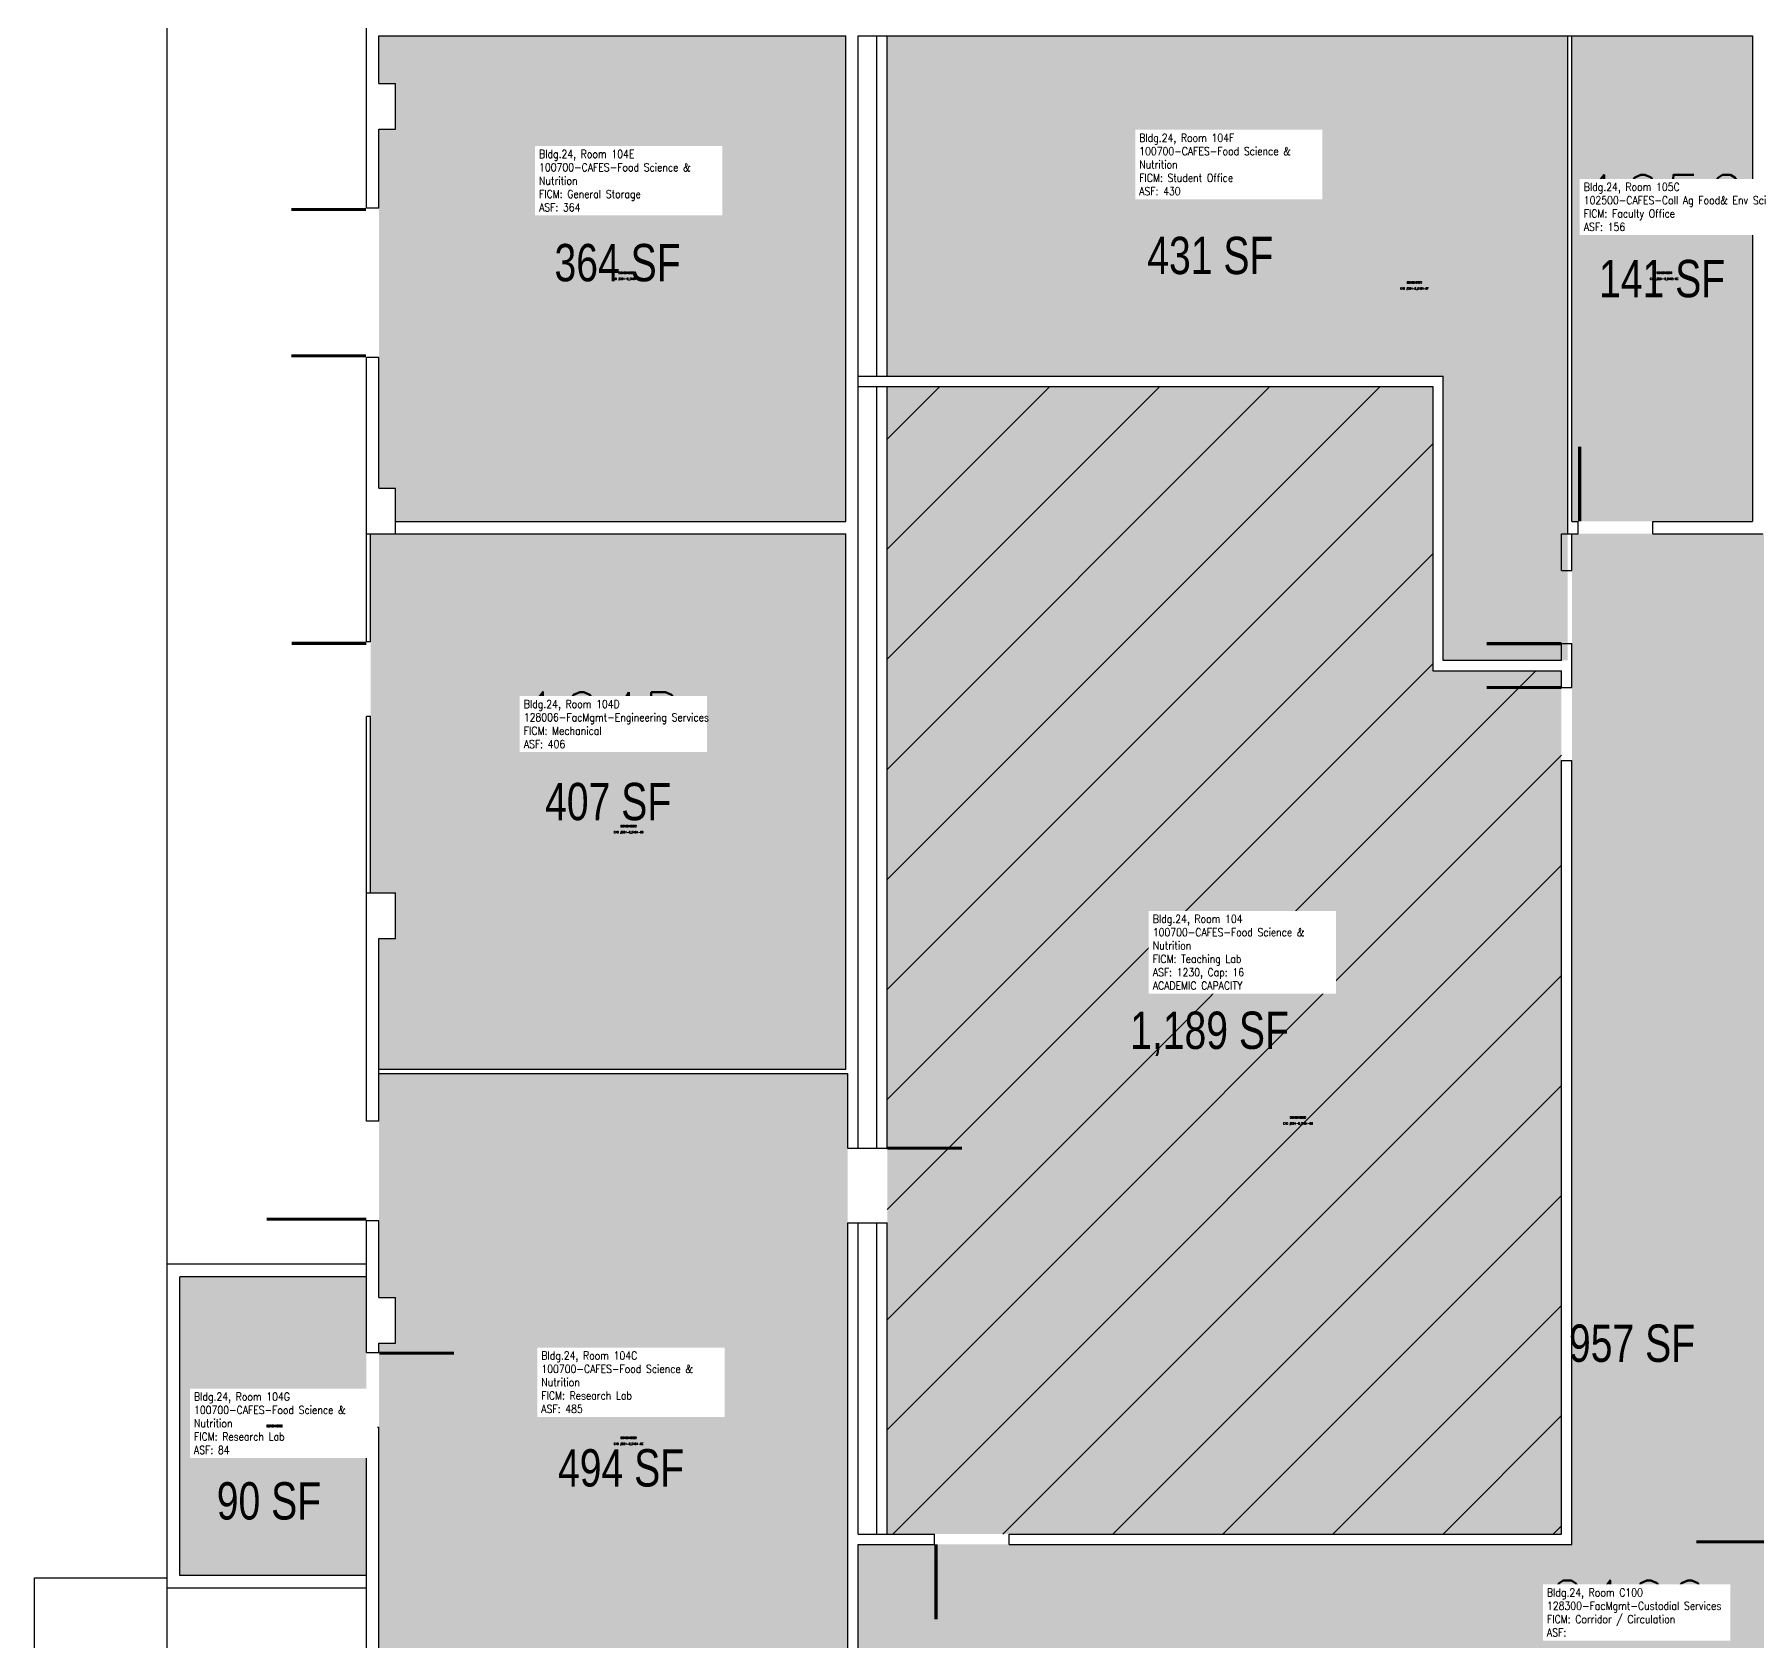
# Model space of a CAD drawing. Header units: inches. Extents: x -381 to 1674, y -222 to 2940.
# Drawn here: x -64 to 766, y 722 to 1497 of the extents above; entities that cross this region are included whole.
import ezdxf
from ezdxf.enums import TextEntityAlignment as Align

# ---------------------------------------------------------------- set-up
doc = ezdxf.new("R2010")
doc.units = ezdxf.units.IN
doc.header["$LTSCALE"] = 10
doc.header["$MEASUREMENT"] = 0
for name, color, linetype in [('A-DOOR', 2, 'CONTINUOUS'), ('A-IDEN-CNUM', 7, 'CONTINUOUS'), ('A-IDEN-RNUM', 7, 'CONTINUOUS'), ('A-IDEN-SNUM', 4, 'CONTINUOUS'), ('A-IDEN-VNUM', 4, 'CONTINUOUS'), ('A-SITE', 3, 'CONTINUOUS'), ('A-WALL', 5, 'CONTINUOUS'), ('AREA-TEXT', 3, 'CONTINUOUS'), ('Rooms-Capacity', 4, 'CONTINUOUS'), ('Rooms-Category-Color', 7, 'CONTINUOUS'), ('Rooms-College-Color', 7, 'CONTINUOUS'), ('Rooms-Department-Color', 7, 'CONTINUOUS'), ('Rooms-Division-Color', 7, 'CONTINUOUS'), ('Rooms-Information', 7, 'CONTINUOUS')]:
    doc.layers.add(name, color=color, linetype=linetype)
doc.styles.add('AREA', font='arial.ttf', dxfattribs={"width": 0.75, "height": 18})
doc.styles.add('ROOMSNUMBER', font='txt.shx', dxfattribs={"height": 0.03})
doc.styles.add('ROOMVNUMBER', font='simplex.shx', dxfattribs={"width": 0.85})

msp = doc.modelspace()

# ---------------------------------------------------------------- hatches: boundary and pattern name
at = {"layer": 'Rooms-Capacity'}
h = msp.add_hatch(dxfattribs=at)
h.set_pattern_fill('ANSI31', color=256, scale=300, style=0)
h.paths.add_polyline_path([(672, 1190), (610, 1190), (610, 1327), (347, 1327), (347, 960), (347, 774), (672, 774)])
at = {"layer": 'Rooms-Category-Color', "true_color": 0xe3c5e1}
msp.add_hatch(color=254, dxfattribs=at).paths.add_polyline_path([(327, 1496), (102, 1496), (102, 1473), (110, 1473), (110, 1451), (102, 1451), (102, 1413), (102, 1341), (102, 1278), (110, 1278), (110, 1262), (327, 1262)])
at = {"layer": 'Rooms-Category-Color', "true_color": 0xfa9ba3}
for points in [[(675, 1496), (347, 1496), (347, 1332), (615, 1332), (615, 1195), (675, 1195), (675, 1238.35), (675, 1332)], [(764, 1496), (677, 1496), (677, 1262), (680, 1262), (716, 1262), (764, 1262)]]:
    msp.add_hatch(color=241, dxfattribs=at).paths.add_polyline_path(points)
at = {"layer": 'Rooms-Category-Color', "true_color": 0xe3f498}
for points in [[(672, 1190), (610, 1190), (610, 1327), (347, 1327), (347, 960), (347, 774), (672, 774)], [(110, 696), (102, 696), (102, 866), (110, 866), (110, 888), (102, 888), (102, 925), (102, 973), (102, 996), (328, 996), (328, 924), (328, 802), (328, 680), (110, 680)], [(96, 754), (93, 754), (57, 754), (6, 754), (6, 898), (96, 898)]]:
    msp.add_hatch(color=61, dxfattribs=at).paths.add_polyline_path(points)
at = {"layer": 'Rooms-Category-Color', "true_color": 0xadadad}
for points in [[(532, 685), (679, 685), (714.25, 685), (769, 685), (773, 685), (773, 687), (773, 771), (773, 773), (772, 773), (772, 1168), (990.5, 1168), (1073, 1168), (1079, 1168), (1079, 1256), (1053, 1256), (1053, 1300), (1049, 1300), (971, 1300), (967, 1300), (967, 1256), (958, 1256), (922, 1256), (783, 1256), (779, 1256), (779, 1254), (773, 1254), (773, 1256), (769, 1256), (716, 1256), (680, 1256), (677, 1256), (677, 1238.35), (677, 1203.1), (677, 1122.25), (677, 1087), (677, 1070), (677, 1034.75), (677, 769), (333, 769), (333, 684), (341, 684), (383, 684), (438, 684), (438, 446), (438, 432), (528, 432), (528, 440), (530, 440), (530, 446), (532, 446)], [(110, 1083), (98, 1083), (98, 1168), (98, 1204), (98, 1256), (110, 1256), (327, 1256), (327, 1250), (327, 1202), (327, 998), (102, 998), (102, 1061), (110, 1061)]]:
    msp.add_hatch(color=253, dxfattribs=at).paths.add_polyline_path(points)
at = {"layer": 'Rooms-College-Color', "true_color": 0xe3c5e1}
for points in [[(327, 1496), (102, 1496), (102, 1473), (110, 1473), (110, 1451), (102, 1451), (102, 1413), (102, 1341), (102, 1278), (110, 1278), (110, 1262), (327, 1262)], [(675, 1496), (347, 1496), (347, 1332), (615, 1332), (615, 1195), (675, 1195), (675, 1238.35), (675, 1332)], [(764, 1496), (677, 1496), (677, 1262), (680, 1262), (716, 1262), (764, 1262)], [(672, 1190), (610, 1190), (610, 1327), (347, 1327), (347, 960), (347, 774), (672, 774)], [(110, 1083), (98, 1083), (98, 1168), (98, 1204), (98, 1256), (110, 1256), (327, 1256), (327, 1250), (327, 1202), (327, 998), (102, 998), (102, 1061), (110, 1061)], [(110, 696), (102, 696), (102, 866), (110, 866), (110, 888), (102, 888), (102, 925), (102, 973), (102, 996), (328, 996), (328, 924), (328, 802), (328, 680), (110, 680)], [(96, 754), (93, 754), (57, 754), (6, 754), (6, 898), (96, 898)]]:
    msp.add_hatch(color=254, dxfattribs=at).paths.add_polyline_path(points)
at = {"layer": 'Rooms-College-Color', "true_color": 0xadadad}
msp.add_hatch(color=253, dxfattribs=at).paths.add_polyline_path([(532, 685), (679, 685), (714.25, 685), (769, 685), (773, 685), (773, 687), (773, 771), (773, 773), (772, 773), (772, 1168), (990.5, 1168), (1073, 1168), (1079, 1168), (1079, 1256), (1053, 1256), (1053, 1300), (1049, 1300), (971, 1300), (967, 1300), (967, 1256), (958, 1256), (922, 1256), (783, 1256), (779, 1256), (779, 1254), (773, 1254), (773, 1256), (769, 1256), (716, 1256), (680, 1256), (677, 1256), (677, 1238.35), (677, 1203.1), (677, 1122.25), (677, 1087), (677, 1070), (677, 1034.75), (677, 769), (333, 769), (333, 684), (341, 684), (383, 684), (438, 684), (438, 446), (438, 432), (528, 432), (528, 440), (530, 440), (530, 446), (532, 446)])
at = {"layer": 'Rooms-Department-Color', "true_color": 0xe3c5e1}
for points in [[(327, 1496), (102, 1496), (102, 1473), (110, 1473), (110, 1451), (102, 1451), (102, 1413), (102, 1341), (102, 1278), (110, 1278), (110, 1262), (327, 1262)], [(675, 1496), (347, 1496), (347, 1332), (615, 1332), (615, 1195), (675, 1195), (675, 1238.35), (675, 1332)], [(764, 1496), (677, 1496), (677, 1262), (680, 1262), (716, 1262), (764, 1262)], [(672, 1190), (610, 1190), (610, 1327), (347, 1327), (347, 960), (347, 774), (672, 774)], [(110, 696), (102, 696), (102, 866), (110, 866), (110, 888), (102, 888), (102, 925), (102, 973), (102, 996), (328, 996), (328, 924), (328, 802), (328, 680), (110, 680)], [(96, 754), (93, 754), (57, 754), (6, 754), (6, 898), (96, 898)]]:
    msp.add_hatch(color=254, dxfattribs=at).paths.add_polyline_path(points)
at = {"layer": 'Rooms-Department-Color', "true_color": 0xacacac}
for points in [[(532, 685), (679, 685), (714.25, 685), (769, 685), (773, 685), (773, 687), (773, 771), (773, 773), (772, 773), (772, 1168), (990.5, 1168), (1073, 1168), (1079, 1168), (1079, 1256), (1053, 1256), (1053, 1300), (1049, 1300), (971, 1300), (967, 1300), (967, 1256), (958, 1256), (922, 1256), (783, 1256), (779, 1256), (779, 1254), (773, 1254), (773, 1256), (769, 1256), (716, 1256), (680, 1256), (677, 1256), (677, 1238.35), (677, 1203.1), (677, 1122.25), (677, 1087), (677, 1070), (677, 1034.75), (677, 769), (333, 769), (333, 684), (341, 684), (383, 684), (438, 684), (438, 446), (438, 432), (528, 432), (528, 440), (530, 440), (530, 446), (532, 446)], [(110, 1083), (98, 1083), (98, 1168), (98, 1204), (98, 1256), (110, 1256), (327, 1256), (327, 1250), (327, 1202), (327, 998), (102, 998), (102, 1061), (110, 1061)]]:
    msp.add_hatch(color=253, dxfattribs=at).paths.add_polyline_path(points)
at = {"layer": 'Rooms-Division-Color', "true_color": 0xe3c5e1}
for points in [[(327, 1496), (102, 1496), (102, 1473), (110, 1473), (110, 1451), (102, 1451), (102, 1413), (102, 1341), (102, 1278), (110, 1278), (110, 1262), (327, 1262)], [(675, 1496), (347, 1496), (347, 1332), (615, 1332), (615, 1195), (675, 1195), (675, 1238.35), (675, 1332)], [(764, 1496), (677, 1496), (677, 1262), (680, 1262), (716, 1262), (764, 1262)], [(672, 1190), (610, 1190), (610, 1327), (347, 1327), (347, 960), (347, 774), (672, 774)], [(110, 696), (102, 696), (102, 866), (110, 866), (110, 888), (102, 888), (102, 925), (102, 973), (102, 996), (328, 996), (328, 924), (328, 802), (328, 680), (110, 680)], [(96, 754), (93, 754), (57, 754), (6, 754), (6, 898), (96, 898)]]:
    msp.add_hatch(color=254, dxfattribs=at).paths.add_polyline_path(points)
at = {"layer": 'Rooms-Division-Color', "true_color": 0xadadad}
for points in [[(532, 685), (679, 685), (714.25, 685), (769, 685), (773, 685), (773, 687), (773, 771), (773, 773), (772, 773), (772, 1168), (990.5, 1168), (1073, 1168), (1079, 1168), (1079, 1256), (1053, 1256), (1053, 1300), (1049, 1300), (971, 1300), (967, 1300), (967, 1256), (958, 1256), (922, 1256), (783, 1256), (779, 1256), (779, 1254), (773, 1254), (773, 1256), (769, 1256), (716, 1256), (680, 1256), (677, 1256), (677, 1238.35), (677, 1203.1), (677, 1122.25), (677, 1087), (677, 1070), (677, 1034.75), (677, 769), (333, 769), (333, 684), (341, 684), (383, 684), (438, 684), (438, 446), (438, 432), (528, 432), (528, 440), (530, 440), (530, 446), (532, 446)], [(110, 1083), (98, 1083), (98, 1168), (98, 1204), (98, 1256), (110, 1256), (327, 1256), (327, 1250), (327, 1202), (327, 998), (102, 998), (102, 1061), (110, 1061)]]:
    msp.add_hatch(color=253, dxfattribs=at).paths.add_polyline_path(points)

# ---------------------------------------------------------------- linework, layer by layer
at = {"layer": 'A-DOOR'}
for points in [[(95.77, 1412.25, 1.5, 1.5, 0), (59.77, 1412.25, 0, 0, 0), (59.77, 1413, 0, 0, 0.414214), (95.77, 1377, 0, 0, 0.414214)], [(95.77, 1341.75, 1.5, 1.5, 0), (59.77, 1341.75, 0, 0, 0), (59.77, 1341, 0, 0, -0.414214), (95.77, 1377, 0, 0, -0.414214)], [(680.75, 1262, 1.5, 1.5, 0), (680.75, 1298, 0, 0, 0), (680, 1298, 0, 0, -0.414214), (716, 1262, 0, 0, -0.414214)], [(672.01, 1203.1, 1.5, 1.5, 0), (636.01, 1203.1, 0, 0, 0), (636.01, 1202.35, 0, 0, -0.414214), (672.01, 1238.35, 0, 0, -0.414214)], [(96, 1203.25, 1.5, 1.5, 0), (60, 1203.25, 0, 0, 0), (60, 1204, 0, 0, 0.414214), (96, 1168, 0, 0, 0.414214)], [(672, 1182, 1.5, 1.5, 0), (636, 1182, 0, 0, 0), (636, 1182.75, 0, 0, 0.414214), (672, 1146.75, 0, 0, 0.414214)], [(96, 925.75, 1.5, 1.5, 0), (48, 925.75, 0, 0, 0), (48, 925, 0, 0, -0.414214), (96, 973, 0, 0, -0.414214)], [(347, 960, 1.5, 1.5, 0), (383, 960, 0, 0, 0), (383, 960.75, 0, 0, -0.399711), (347, 924, 0, 0, -0.414214)], [(102.16, 861.21, 1.5, 1.5, 0), (138.16, 861.21, 0, 0, 0), (138.16, 861.96, 0, 0, -0.399711), (102.16, 825.21, 0, 0, -0.414214)], [(370.55, 769, 1.5, 1.5, 0), (370.55, 733, 0, 0, 0), (369.8, 733, 0, 0, 0.414214), (405.8, 769, 0, 0, 0.414214)], [(779, 770.25, 1.5, 1.5, 0), (737, 770.25, 0, 0, 0), (737, 771, 0, 0, 0.414214), (779, 729, 0, 0, 0.414214)], [(779, 687.75, 1.5, 1.5, 0), (737, 687.75, 0, 0, 0), (737, 687, 0, 0, -0.414214), (779, 729, 0, 0, -0.414214)]]:
    msp.add_lwpolyline(points, format="xyseb", dxfattribs=at)
at = {"layer": 'A-SITE'}
for p, q in [((0, 685), (0, 1741)), ((-64, 613), (-64, 753)), ((-64, 753), (0, 753))]:
    msp.add_line(p, q, dxfattribs=at)
at = {"layer": 'A-WALL'}
for p, q in [((96, 1413), (96, 1533)), ((102, 1496), (327, 1496)), ((102, 1473), (102, 1496)), ((327, 1262), (327, 1496)), ((333, 1496), (764, 1496)), ((333, 960), (333, 1496)), ((342, 1332), (342, 1496)), ((347, 1332), (347, 1496)), ((675, 1256), (675, 1496)), ((677, 1262), (677, 1496)), ((764, 1496), (764, 1262)), ((102, 1473), (110, 1473)), ((110, 1451), (110, 1473)), ((102, 1413), (102, 1451)), ((102, 1451), (110, 1451)), ((102, 1413), (96, 1413)), ((102, 1341), (96, 1341)), ((96, 1256), (96, 1341)), ((102, 1278), (102, 1341)), ((333, 1332), (615, 1332)), ((615, 1195), (615, 1332)), ((333, 1327), (610, 1327)), ((342, 960), (342, 1327)), ((347, 960), (347, 1327)), ((610, 1327), (610, 1190)), ((102, 1278), (110, 1278)), ((110, 1256), (110, 1278)), ((96, 1204), (96, 1256)), ((96, 1256), (110, 1256)), ((98, 1204), (98, 1256)), ((110, 1262), (327, 1262)), ((110, 1256), (327, 1256)), ((327, 998), (327, 1256)), ((672, 1256), (680, 1256)), ((672, 1238.35), (672, 1256)), ((677, 1262), (680, 1262)), ((677, 1238.35), (677, 1256)), ((680, 1256), (680, 1262)), ((716, 1256), (716, 1262)), ((716, 1262), (764, 1262)), ((716, 1256), (769, 1256)), ((672, 1238.35), (677, 1238.35)), ((98, 1204), (96, 1204)), ((672, 1203.1), (677, 1203.1)), ((672, 1195), (672, 1203.1)), ((677, 1182), (677, 1203.1)), ((610, 1190), (672, 1190)), ((672, 1195), (615, 1195)), ((672, 1182), (672, 1190)), ((672, 1182), (677, 1182)), ((98, 1168), (96, 1168)), ((96, 1083), (96, 1168)), ((98, 1083), (98, 1168)), ((672, 774), (672, 1146.8)), ((672, 1146.75), (677, 1146.75)), ((677, 769), (677, 1146.8)), ((96, 973), (96, 1083)), ((96, 1083), (110, 1083)), ((110, 1061), (110, 1083)), ((102, 973), (102, 1061)), ((102, 1061), (110, 1061)), ((102, 998), (327, 998)), ((102, 996), (328, 996)), ((328, 960), (328, 996)), ((102, 973), (96, 973)), ((328, 960), (347, 960)), ((102, 925), (96, 925)), ((96, 861.46), (96, 925)), ((102, 888), (102, 925)), ((328, 687.13), (328, 924)), ((328, 924), (347, 924)), ((333, 774), (333, 924)), ((342, 774), (342, 924)), ((347, 774), (347, 924)), ((96, 904), (0, 904)), ((0, 748), (0, 904)), ((96, 898), (6, 898)), ((6, 754), (6, 898)), ((102, 888), (110, 888)), ((110, 866), (110, 888)), ((102, 866), (110, 866)), ((102, 861.46), (102, 866)), ((96, 861.46), (102, 861.46)), ((96, 678), (96, 825.46)), ((96, 825.46), (102, 825.46)), ((102, 696), (102, 825.46)), ((333, 774), (369.8, 774)), ((369.8, 769), (369.8, 774)), ((405.8, 769), (405.8, 774)), ((405.8, 774), (672, 774)), ((333, 684), (333, 769)), ((333, 769), (369.8, 769)), ((405.8, 769), (677, 769)), ((96, 748), (0, 748)), ((96, 754), (6, 754))]:
    msp.add_line(p, q, dxfattribs=at)

# ---------------------------------------------------------------- texts
at = {"layer": 'A-IDEN-CNUM', "style": 'ROOMSNUMBER', "width": 0.85}
for s, height, p in [('CAD #024-0_0104-0E', 1, (221.41, 1378.8)), ('CAD #024-0_0105-0C', 0.96, (721.55, 1378.8)), ('CAD #024-0_0104-0F', 0.96, (601.1, 1374.13)), ('CAD #024-0_0104-0D', 1, (222.36, 1112.15)), ('CAD #024-0_0104-00', 1, (544.99, 971.8)), ('CAD #024-0_0104-0G', 1, (51.7, 823.1)), ('CAD #024-0_0104-0C', 1, (222.36, 817.42)), ('CAD #024-0_C10O-00', 1, (702.44, 732.68))]:
    msp.add_text(s, height=height, rotation=0, dxfattribs=at).set_placement(p, align=Align.MIDDLE)
at = {"layer": 'A-IDEN-RNUM', "style": 'ROOMSNUMBER', "width": 0.85}
for s, height, p in [('0104-E0', 1, (221.41, 1381.8)), ('0105-C0', 0.96, (721.55, 1381.8)), ('0104-F0', 0.96, (601.1, 1377.13)), ('0104-D0', 1, (222.36, 1115.15)), ('0104-00', 1, (544.99, 974.8)), ('0104-G0', 1, (51.7, 826.1)), ('0104-C0', 1, (222.36, 820.42)), ('C100-00', 1, (702.44, 735.68))]:
    msp.add_text(s, height=height, rotation=0, dxfattribs=at).set_placement(p, align=Align.MIDDLE)
at = {"layer": 'A-IDEN-SNUM', "style": 'ROOMSNUMBER', "width": 0.85}
for s, height, p in [('02400104E0', 1, (221.41, 1381.8)), ('02400105C0', 0.96, (721.55, 1381.8)), ('02400104F0', 0.96, (601.1, 1377.13)), ('02400104D0', 1, (222.36, 1115.15)), ('0240010400', 1, (544.99, 974.8)), ('02400104G0', 1, (51.7, 826.1)), ('02400104C0', 1, (222.36, 820.42)), ('0240C10000', 1, (702.44, 735.68))]:
    msp.add_text(s, height=height, rotation=0, dxfattribs=at).set_placement(p, align=Align.MIDDLE)
at = {"layer": 'A-IDEN-VNUM', "style": 'ROOMVNUMBER', "width": 0.85}
for s, p in [('104F', (506.18, 1432.68)), ('104E', (216.91, 1424.88)), ('105C', (721.55, 1415.45)), ('104D', (210.12, 1166.27)), ('104', (502.9, 1049.86)), ('104C', (219.12, 845.89)), ('104G', (51.7, 826.1)), ('C100', (703.82, 738.15))]:
    msp.add_text(s, height=27, rotation=0, dxfattribs=at).set_placement(p, align=Align.MIDDLE)
at = {"layer": 'AREA-TEXT', "style": 'AREA', "width": 0.75}
for s, p in [('364 SF', (217.04, 1386.68)), ('431 SF', (502.75, 1390.13)), ('141 SF', (720.5, 1379)), ('407 SF', (212.5, 1127)), ('1,189 SF', (502.36, 1016.78)), ('957 SF', (706, 866)), ('494 SF', (218.73, 805.93)), ('90 SF', (49.02, 790.02))]:
    msp.add_text(s, height=18, dxfattribs=at).set_placement(p, align=Align.MIDDLE_CENTER)

# ---------------------------------------------------------------- next in the draw order: texts
at = {"layer": 'Rooms-Information', "width": 86.4, "attachment_point": 7, "rotation": 0, "style": 'ROOMVNUMBER', "bg_fill": 3, "box_fill_scale": 1.5, "bg_fill_color": 256, "bg_fill_true_color": 13158600, "bg_fill_transparency": 0}
for s, insert, char_height in [('Bldg.24, Room 104F^M^J100700-CAFES-Food Science & Nutrition^M^JFICM: Student Office^M^JASF: 430', (468.48, 1419.18), 3.8571), ('Bldg.24, Room 104E^M^J100700-CAFES-Food Science & Nutrition^M^JFICM: General Storage^M^JASF: 364', (179.21, 1411.38), 3.8571), ('Bldg.24, Room 105C^M^J102500-CAFES-Coll Ag Food& Env Sci^M^JFICM: Faculty Office^M^JASF: 156', (682.75, 1401.95), 3.8571), ('Bldg.24, Room 104D^M^J128006-FacMgmt-Engineering Services^M^JFICM: Mechanical^M^JASF: 406', (171.87, 1152.77), 3.8571), ('Bldg.24, Room 104^M^J100700-CAFES-Food Science & Nutrition^M^JFICM: Teaching Lab^M^JASF: 1230, Cap: 16^M^JACADEMIC CAPACITY', (475.03, 1036.36), 3.85714), ('Bldg.24, Room 104C^M^J100700-CAFES-Food Science & Nutrition^M^JFICM: Research Lab^M^JASF: 485', (180.32, 832.39), 3.8571), ('Bldg.24, Room 104G^M^J100700-CAFES-Food Science & Nutrition^M^JFICM: Research Lab^M^JASF: 84', (12.91, 812.6), 3.8571), ('Bldg.24, Room C100^M^J128300-FacMgmt-Custodial Services^M^JFICM: Corridor / Circulation^M^JASF: ', (665.02, 724.65), 3.8571)]:
    msp.add_mtext(s, dxfattribs=dict(at, insert=insert, char_height=char_height))

doc.saveas('drawing.dxf')
